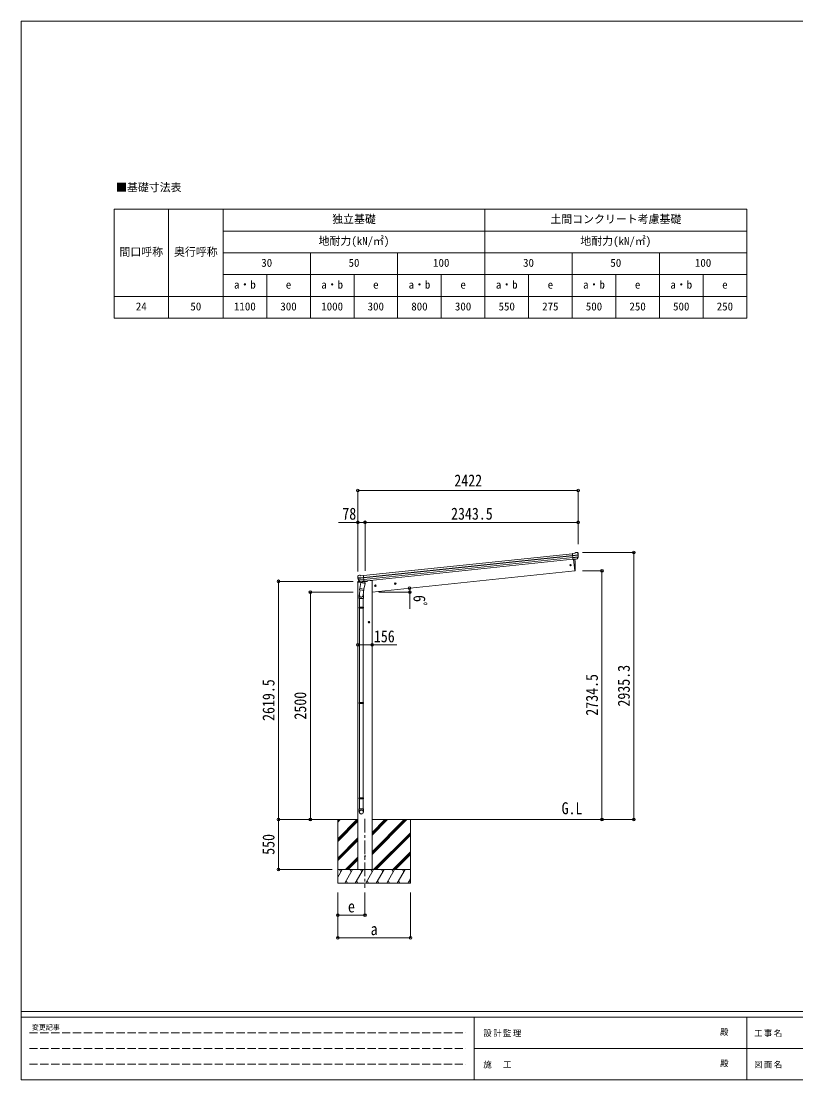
# Model space of a CAD drawing. Units: millimetres at full size, sheet at 1:30; some dimension numbers follow another scale. Extents: x -8432 to 8432, y -5820 to 5820.
# Drawn here: x -8432 to 89, y -5820 to 5820 of the extents above; entities that cross this region are included whole.
import ezdxf
from ezdxf.enums import TextEntityAlignment as Align

# ---------------------------------------------------------------- set-up
doc = ezdxf.new("R2010")
doc.units = ezdxf.units.MM
doc.header["$LTSCALE"] = 30
doc.header["$PDMODE"] = 32
doc.header["$PDSIZE"] = 30
doc.linetypes.add('CHAIN1', pattern=[8, 5, -1, 1, -1])
doc.linetypes.add('DASHED3', pattern=[4, 3, -1])
for name, color, linetype, lineweight in [('0-0_0', 7, 'Continuous', 9), ('0-1_本体', 5, 'CHAIN1', 9), ('0-3_ELV2', 4, 'Continuous', 9), ('0-6_OTH_LINE', 6, 'Continuous', 9), ('0-9_OUTLINE', 7, 'Continuous', 9), ('0-E_DET2', 7, 'Continuous', 18), ('F-0_240', 7, 'Continuous', 9)]:
    doc.layers.add(name, color=color, linetype=linetype, lineweight=lineweight)
doc.layers.add('0-7_SHAPE', color=7, linetype='Continuous')
doc.styles.add('ＭＳ ゴシック', font='')
doc.styles.get('ＭＳ ゴシック').set_extended_font_data('MS Gothic')

msp = doc.modelspace()

# ---------------------------------------------------------------- linework, layer by layer
at = {"layer": '0-0_0'}
for p, q in [((-5071.81, -2958.62), (-4727.71, -2958.62)), ((-4949.96, -2958.62), (-4949.96, -3658.62)), ((-4949.96, -3169.85), (-4738.73, -2958.62)), ((-4949.96, -2986.01), (-4922.57, -2958.62)), ((-4949.96, -2971.86), (-4936.72, -2958.62)), ((-4949.96, -3183.99), (-4727.71, -2961.75)), ((-4949.96, -3198.14), (-4727.71, -2975.89)), ((-4572.21, -2958.62), (-2255.66, -2958.62)), ((-4572.21, -3340.88), (-4189.94, -2958.62)), ((-4572.21, -3312.6), (-4218.23, -2958.62)), ((-4572.21, -3326.74), (-4204.08, -2958.62)), ((-4572.21, -3128.75), (-4402.07, -2958.62)), ((-4572.21, -3114.61), (-4416.22, -2958.62)), ((-4572.21, -3100.47), (-4430.36, -2958.62)), ((-4149.96, -2958.62), (-4149.96, -3658.62)), ((-4556.1, -3508.62), (-4149.96, -3102.49)), ((-4541.95, -3508.62), (-4149.96, -3116.63)), ((-4527.81, -3508.62), (-4149.96, -3130.77)), ((-4949.96, -3381.98), (-4727.71, -3159.73)), ((-4949.96, -3396.13), (-4727.71, -3173.88)), ((-4949.96, -3410.27), (-4727.71, -3188.02)), ((-4864.46, -3508.62), (-4727.71, -3371.87)), ((-4343.96, -3508.62), (-4149.96, -3314.62)), ((-4329.82, -3508.62), (-4149.96, -3328.76)), ((-4315.68, -3508.62), (-4149.96, -3342.9)), ((-4850.32, -3508.62), (-4727.71, -3386.01)), ((-4836.18, -3508.62), (-4727.71, -3400.15)), ((-4149.96, -3508.62), (-4949.96, -3508.62)), ((-4949.96, -3592.46), (-4901.55, -3508.62)), ((-4916.56, -3534.6), (-4931.56, -3508.62)), ((-4872.69, -3658.62), (-4786.09, -3508.62)), ((-4801.09, -3534.61), (-4816.09, -3508.62)), ((-4757.22, -3658.62), (-4670.62, -3508.62)), ((-4685.62, -3534.61), (-4700.62, -3508.62)), ((-4641.75, -3658.62), (-4555.15, -3508.62)), ((-4570.15, -3534.61), (-4585.15, -3508.62)), ((-4526.28, -3658.62), (-4439.68, -3508.62)), ((-4454.68, -3534.61), (-4469.68, -3508.62)), ((-4410.81, -3658.62), (-4324.21, -3508.62)), ((-4354.21, -3508.62), (-4339.21, -3534.6)), ((-4295.34, -3658.62), (-4208.74, -3508.62)), ((-4223.74, -3534.61), (-4238.74, -3508.62)), ((-4179.87, -3658.62), (-4149.96, -3606.81)), ((-4949.96, -3658.62), (-4149.96, -3658.62)), ((-4857.69, -3632.64), (-4842.69, -3658.62)), ((-4742.22, -3632.64), (-4727.22, -3658.62)), ((-4626.75, -3632.64), (-4611.75, -3658.62)), ((-4511.28, -3632.64), (-4496.28, -3658.62)), ((-4395.81, -3632.64), (-4380.81, -3658.62)), ((-4280.34, -3632.64), (-4265.34, -3658.62)), ((-4164.87, -3632.64), (-4149.96, -3658.48))]:
    msp.add_line(p, q, dxfattribs=at)
at = {"layer": '0-1_本体'}
msp.add_line((-4649.96, -2949.42), (-4649.96, -3708.62), dxfattribs=at)
at = {"layer": '0-3_ELV2'}
for p, q in [((-4667.8, -276.62), (-2368.38, -34.94)), ((-4665.81, -295.51), (-2366.4, -53.84)), ((-4665.38, -299.69), (-2365.96, -58.01)), ((-4663.28, -319.55), (-2363.87, -77.87)), ((-2362.11, -94.61), (-4661.53, -336.29)), ((-2342.07, -30.16), (-2368.59, -32.95)), ((-2361.81, -97.5), (-2368.59, -32.95)), ((-2366.43, -53.48), (-2306.7, -47.2)), ((-2306.22, -53.07), (-2365.82, -59.34)), ((-2307.05, -69.83), (-2364.09, -75.82)), ((-2308.44, -74.49), (-2363.62, -80.28)), ((-2318.45, -92.72), (-2361.83, -97.28)), ((-2361.81, -97.5), (-2351.86, -96.46)), ((-2354.92, -96.78), (-2341.54, -224.17)), ((-2351.86, -96.46), (-2351.59, -96.52)), ((-2351.59, -96.52), (-2326.26, -93.86)), ((-2342.07, -30.16), (-2330.47, -23.19)), ((-2329.24, -22.78), (-2315.75, -21.36)), ((-2326.26, -93.86), (-2326, -93.74)), ((-2326, -93.74), (-2318.31, -92.93)), ((-2317, -91.06), (-2307.55, -72.76)), ((-2315.95, -91.49), (-2305.83, -73.23)), ((-2312.09, -22.45), (-2312.09, -22.45)), ((-2312.09, -22.45), (-2306.91, -26.64)), ((-2305.52, -30.34), (-2305.83, -28.49)), ((-2341.54, -224.17), (-4572.21, -458.62)), ((-2341.54, -224.17), (-2339.48, -223.88)), ((-4729.95, -343.78), (-4730.85, -350.62)), ((-4730.85, -350.62), (-4697.12, -347.07)), ((-4730.24, -285.19), (-4730.33, -283.32)), ((-4728.96, -280.43), (-4729.65, -281.29)), ((-4725.46, -276.11), (-4728.96, -280.43)), ((-4710.44, -339.42), (-4727.29, -341.19)), ((-4665.85, -295.16), (-4725.59, -301.44)), ((-4725.46, -276.11), (-4725.46, -276.1)), ((-4724.84, -307.28), (-4665.23, -301.01)), ((-4722.1, -274.28), (-4722.1, -274.28)), ((-4707.33, -342.84), (-4721.02, -327.08)), ((-4720.53, -323.49), (-4663.5, -317.5)), ((-4706.39, -342.2), (-4719.43, -326.26)), ((-4718.21, -327.76), (-4663.03, -321.96)), ((-4697.02, -342.95), (-4704.72, -343.75)), ((-4704.62, -343.52), (-4661.25, -338.96)), ((-4703.87, -343.76), (-4702.31, -343.59)), ((-4702.31, -343.59), (-4664.77, -339.65)), ((-4696.75, -343.01), (-4697.02, -342.95)), ((-4671.42, -340.35), (-4696.75, -343.01)), ((-4694.53, -277.42), (-4668.01, -274.63)), ((-4671.17, -340.23), (-4671.42, -340.35)), ((-4661.22, -339.18), (-4671.17, -340.23)), ((-4661.22, -339.18), (-4668.01, -274.63)), ((-4664.77, -339.65), (-4663.2, -339.48)), ((-4661.39, -337.6), (-4660.46, -337.79)), ((-4657.1, -342.86), (-4627.84, -339.79)), ((-4622.98, -332.24), (-4623.4, -335.47)), ((-4727.71, -3508.62), (-4727.71, -350.28)), ((-4536.77, -379.98), (-4542.85, -384.4)), ((-4542.85, -384.4), (-4542.06, -391.86)), ((-4542.06, -391.86), (-4535.21, -394.91)), ((-4529.92, -383.04), (-4536.77, -379.98)), ((-4317.98, -356.99), (-4324.05, -361.4)), ((-4324.05, -361.4), (-4323.27, -368.86)), ((-4323.27, -368.86), (-4316.41, -371.92)), ((-4311.12, -360.04), (-4317.98, -356.99)), ((-4606.21, -780.67), (-4612.71, -784.42)), ((-4612.71, -784.42), (-4612.71, -791.93)), ((-4612.71, -791.93), (-4606.21, -795.68)), ((-4599.71, -784.42), (-4606.21, -780.67))]:
    msp.add_line(p, q, dxfattribs=at)
for points in [[(-4708.61, -272.86), (-4708.61, -272.86), (-4722.1, -274.28)], [(-4694.53, -277.42), (-4707.32, -273.01), (-4707.32, -273.01)], [(-4572.21, -3508.62), (-4572.21, -329.62), (-4592.21, -329.62), (-4623.06, -332.87)], [(-4535.21, -394.91), (-4529.13, -390.5), (-4529.92, -383.04)], [(-4316.41, -371.92), (-4310.34, -367.51), (-4311.12, -360.04)], [(-4606.21, -795.68), (-4599.71, -791.93), (-4599.71, -784.42)]]:
    msp.add_lwpolyline(points, dxfattribs=at)
for centre, radius in [((-2388.33, -161.62), 6.5), ((-4535.99, -387.45), 8.5), ((-4535.99, -387.45), 7.7), ((-4535.99, -387.45), 6.5), ((-4317.2, -364.45), 8.5), ((-4317.2, -364.45), 7.7), ((-4317.2, -364.45), 6.5), ((-4606.21, -788.18), 8.5), ((-4606.21, -788.18), 7.7), ((-4606.21, -788.18), 6.5), ((-4649.96, -3358.62), 4.5)]:
    msp.add_circle(centre, radius, dxfattribs=at)
for centre, radius, start, end in [((-3237.13, -183.96), 900.99, 357.6414, 5.6433), ((-2328.93, -25.77), 3, 96.02369, 120.97631), ((-2318.57, -90.04), 2.99, 285.2717, 331.00739), ((-2315.23, -26.34), 5, 51.04426, 95.95574), ((-2499.08, -51.99), 192.44, 1.4271, 6.57578), ((-2310.22, -71.39), 3, 332.69111, 354.20009), ((-2506.42, -51.46), 200.2, 354.20009, 359.53883), ((-2261.43, -45.09), 45.32, 182.67122, 185.64518), ((-2306.03, -54.41), 1.35, 95.1605, 97.91927), ((-2303.43, -52.85), 2.74, 179.02151, 184.43412), ((-2308.46, -71.78), 3, 331, 354.13916), ((-2506.42, -51.46), 202, 354.13916, 6), ((-2339.9, -220.91), 3, 278, 357.63919), ((-4529.35, -264.08), 202, 186, 197.86084), ((-4726.98, -344.18), 3, 96, 172.5), ((-4536.42, -266.13), 192.44, 185.42422, 190.5729), ((-4770.31, -308.78), 45.32, 6.35482, 9.32878), ((-4721.57, -279.25), 5, 96.04426, 140.95574), ((-4727.61, -307.64), 2.74, 7.56588, 12.97849), ((-4724.74, -308.63), 1.35, 94.08073, 96.8395), ((-4529.35, -264.08), 200.2, 192.46117, 197.79991), ((-4718.76, -325.11), 3, 197.86084, 221), ((-4717.11, -324.36), 3, 197.79991, 219.30889), ((-4708.3, -275.85), 3, 71.02369, 95.97631), ((-4705.07, -340.87), 2.99, 220.99261, 266.7283), ((-4703.92, -343.26), 0.5, 240.73754, 276), ((-4663.26, -338.99), 0.5, 276, 311.26246), ((-4628.36, -334.82), 5, 276, 352.5)]:
    msp.add_arc(centre, radius, start, end, dxfattribs=at)
for centre, major_axis, ratio, start_param, end_param in [((-2318.77, -89.74), (-0.11, 3), 0.642905, 3.24593831, 4.20392797), ((-2318.63, -89.94), (1.66, -2.51), 0.997631, 5.80419048, 5.89294842), ((-2318.7, -89.84), (3.53, -2.11), 0.650902, 5.25614477, 5.32895537), ((-2316.33, -89.49), (1.08, 3.13), 0.040856, 2.11350352, 2.14162489), ((-2307.78, -29.95), (-0.87, 5.91), 0.020485, 0.67143203, 1.56913061), ((-2313.18, -25.43), (5.88, -1.31), 0.24881, 0.46058498, 0.46410383), ((-2308.8, -28.98), (-2.34, 1.9), 0.995767, 3.98597162, 4.71238898), ((-2504.11, -73.4), (-20.92, 199.05), 0.994373, 4.71137894, 4.7277536), ((-4727.32, -283.18), (1.9, 2.34), 0.995767, 1.57079633, 2.29721369), ((-4723.78, -278.8), (-5.48, -2.51), 0.24881, 5.81908147, 5.82260033), ((-4728.11, -284.34), (-0.38, 5.97), 0.020485, 4.7140547, 5.61175327), ((-4527.04, -286.03), (-20.92, 199.05), 0.994373, 1.55543171, 1.57180637), ((-4707.37, -340.79), (-1.71, 2.84), 0.040856, 4.14156042, 4.16968179), ((-4704.94, -340.54), (-0.51, 2.96), 0.642905, 2.07925734, 3.03724699), ((-4704.98, -340.64), (-3.02, -2.79), 0.650902, 0.95422993, 1.02704053), ((-4705.02, -340.76), (-1.1, -2.8), 0.997631, 0.39023689, 0.47899483), ((-4527.04, -286.03), (-20.92, 199.05), 0.994373, 4.71137894, 4.7277536)]:
    msp.add_ellipse(centre, major_axis=major_axis, ratio=ratio, start_param=start_param, end_param=end_param, dxfattribs=at)
at = {"layer": '0-6_OTH_LINE'}
for p, q in [((-4727.71, 658.43), (-4727.71, -232.65)), ((-4727.71, 658.43), (-2306.19, 658.43)), ((-2306.19, 658.43), (-2306.19, 71.25)), ((-4727.71, 309.43), (-4941.23, 309.43)), ((-4727.71, 309.43), (-4727.71, 71.25)), ((-4649.71, 309.43), (-4727.71, 309.43)), ((-4649.71, 309.43), (-4649.71, -224.48)), ((-2306.19, 309.43), (-4649.71, 309.43)), ((-2306.19, 309.43), (-2306.19, 71.25)), ((-1691.8, -23.35), (-2255.66, -23.35)), ((-1691.8, -23.35), (-1691.8, -2958.62)), ((-2042.8, -224.17), (-2255.66, -224.17)), ((-2042.8, -224.17), (-2042.8, -2958.62)), ((-5599.96, -2958.62), (-5599.96, -339.14)), ((-5599.96, -339.14), (-4778.21, -339.14)), ((-5250.96, -2958.62), (-5250.96, -458.62)), ((-5250.96, -458.62), (-4778.21, -458.62)), ((-4572.21, -1038.18), (-4727.71, -1038.18)), ((-5599.96, -2958.62), (-5009.57, -2958.62)), ((-5599.96, -3508.62), (-5599.96, -2958.62)), ((-5250.96, -2958.62), (-5009.57, -2958.62)), ((-2042.8, -2958.62), (-2255.66, -2958.62)), ((-1691.8, -2958.62), (-2255.66, -2958.62)), ((-5599.96, -3508.62), (-5009.57, -3508.62)), ((-4949.96, -4258.62), (-4949.96, -3759.62)), ((-4949.96, -4008.62), (-4949.96, -3759.62)), ((-4649.96, -4008.62), (-4649.96, -3759.62)), ((-4149.96, -4258.62), (-4149.96, -3759.62)), ((-4949.96, -4008.62), (-4649.96, -4008.62)), ((-4949.96, -4258.62), (-4149.96, -4258.62))]:
    msp.add_line(p, q, dxfattribs=at)
at = {"layer": '0-6_OTH_LINE', "lineweight": 18}
for p, q in [((-4155.25, -458.68), (-4497.84, -458.68)), ((-4155.25, -458.68), (-4155.25, -640.18)), ((-4572.21, -1038.18), (-4300.16, -1038.18))]:
    msp.add_line(p, q, dxfattribs=at)
at = {"layer": '0-6_OTH_LINE'}
msp.add_arc((-4393.04, -458.68), 237.79, 0, 10.52987, dxfattribs=at)
for p in [(-4727.71, 658.43), (-2306.19, 658.43), (-4727.71, 309.43), (-4649.71, 309.43), (-2306.19, 309.43), (-1691.8, -23.35), (-2042.8, -224.17), (-5599.96, -339.14), (-5250.96, -458.62), (-4159.25, -415.22), (-4155.25, -458.68), (-4727.71, -1038.18), (-4572.21, -1038.18), (-5599.96, -2958.62), (-5250.96, -2958.62), (-2042.8, -2958.62), (-1691.8, -2958.62), (-5599.96, -3508.62), (-4949.96, -4008.62), (-4649.96, -4008.62), (-4949.96, -4258.62), (-4149.96, -4258.62)]:
    msp.add_point(p, dxfattribs=at)
at = {"layer": '0-9_OUTLINE'}
for p, q in [((-4703.87, -343.76), (-4663.2, -339.48)), ((-4700.51, -344.06), (-4700.66, -344.79)), ((-4700.05, -345.92), (-4675.3, -355.67)), ((-4691.71, -349.2), (-4692.37, -352.43)), ((-4670.91, -340.68), (-4673.83, -355.03)), ((-4661.39, -337.6), (-4660.46, -337.79)), ((-4660.46, -337.79), (-4649.26, -354.71)), ((-4704.84, -433.06), (-4710.4, -488.79)), ((-4709.73, -430.02), (-4707.23, -417.78)), ((-4709.51, -431.42), (-4709.51, -431.42)), ((-4708.18, -432.38), (-4667.22, -440.72)), ((-4693.89, -352.12), (-4707.25, -417.78)), ((-4662.37, -426.91), (-4707.25, -417.78)), ((-4649.01, -361.25), (-4693.89, -352.12)), ((-4661.93, -424.77), (-4668.58, -492.51)), ((-4662.38, -426.9), (-4664.92, -439.38)), ((-4662.37, -426.91), (-4649.01, -361.25)), ((-4649.26, -354.71), (-4650.53, -360.94)), ((-4712.55, -525.95), (-4712.55, -491.6)), ((-4666.55, -525.95), (-4712.55, -525.95)), ((-4710.55, -525.95), (-4710.55, -622.69)), ((-4668.55, -525.95), (-4668.55, -622.69)), ((-4666.55, -491.29), (-4666.55, -525.95)), ((-4712.55, -624.69), (-4711.55, -622.69)), ((-4666.55, -624.69), (-4712.55, -624.69)), ((-4666.55, -632.69), (-4712.55, -632.69)), ((-4667.55, -622.69), (-4711.55, -622.69)), ((-4667.55, -634.69), (-4711.55, -634.69)), ((-4710.55, -634.69), (-4710.55, -1670.88)), ((-4668.55, -634.69), (-4668.55, -1670.88)), ((-4666.55, -624.69), (-4667.55, -622.69)), ((-4666.55, -632.69), (-4667.55, -634.69)), ((-4666.55, -624.69), (-4666.55, -632.69)), ((-4712.55, -1672.88), (-4711.55, -1670.88)), ((-4666.55, -1672.88), (-4712.55, -1672.88)), ((-4666.55, -1680.88), (-4712.55, -1680.88)), ((-4667.55, -1670.88), (-4711.55, -1670.88)), ((-4667.55, -1682.88), (-4711.55, -1682.88)), ((-4710.55, -1682.88), (-4710.55, -2719.07)), ((-4668.55, -1682.88), (-4668.55, -2719.07)), ((-4666.55, -1672.88), (-4667.55, -1670.88)), ((-4666.55, -1680.88), (-4667.55, -1682.88)), ((-4666.55, -1672.88), (-4666.55, -1680.88)), ((-4712.55, -2721.07), (-4711.55, -2719.07)), ((-4666.55, -2721.07), (-4712.55, -2721.07)), ((-4666.55, -2729.07), (-4712.55, -2729.07)), ((-4667.55, -2719.07), (-4711.55, -2719.07)), ((-4667.55, -2731.07), (-4711.55, -2731.07)), ((-4710.55, -2731.07), (-4710.55, -2841.07)), ((-4668.55, -2731.07), (-4668.55, -2841.07)), ((-4666.55, -2721.07), (-4667.55, -2719.07)), ((-4666.55, -2729.07), (-4667.55, -2731.07)), ((-4666.55, -2721.07), (-4666.55, -2729.07)), ((-4712.55, -2875.21), (-4712.55, -2841.07)), ((-4666.55, -2841.07), (-4712.55, -2841.07)), ((-4666.55, -2875.21), (-4666.55, -2841.07))]:
    msp.add_line(p, q, dxfattribs=at)
for points in [[(-4712.55, -624.69), (-4712.55, -632.69), (-4711.55, -634.69)], [(-4712.55, -1672.88), (-4712.55, -1680.88), (-4711.55, -1682.88)], [(-4712.55, -2721.07), (-4712.55, -2729.07), (-4711.55, -2731.07)]]:
    msp.add_lwpolyline(points, dxfattribs=at)
for centre, radius, start, end in [((-4703.92, -343.26), 0.5, 240.73754, 276), ((-4701, -343.96), 0.5, 348.5, 96), ((-4699.68, -344.99), 1, 168.5, 248.5), ((-4670.32, -340.84), 0.604, 93.09842, 164.70595), ((-4663.26, -338.99), 0.5, 276, 311.26246), ((-4707.82, -430.45), 1.95, 167.54017, 209.97766), ((-4707.78, -430.42), 2, 209.90962, 258.5), ((-4674.82, -354.75), 1.03, 242.53897, 344.46569), ((-4666.82, -438.76), 2, 258.5, 341.96843), ((-4682.55, -491.6), 30, 177.45142, 180)]:
    msp.add_arc(centre, radius, start, end, dxfattribs=at)
for centre, major_axis, ratio, start_param, end_param in [((-4689.55, -491.29), (23, 0), 0.996195, 2.62193603, 6.60747969), ((-4689.55, -491.29), (21, 0), 0.996195, 3.02154981, 6.2247991), ((-4689.55, -2873.47), (-23, 0), 0.996195, 3.14159265, 6.28318531), ((-4689.55, -2875.21), (-23, 0), 0.996195, 3.14159265, 6.28318531), ((-4689.55, -2875.21), (0, -23.43), 0.981806, 4.71238898, 7.85398163)]:
    msp.add_ellipse(centre, major_axis=major_axis, ratio=ratio, start_param=start_param, end_param=end_param, dxfattribs=at)
msp.add_ellipse((-4689.55, -2875.21), major_axis=(21, 0), ratio=0.996195, dxfattribs=at)
at = {"layer": '0-E_DET2'}
for p, q in [((-7410.75, 3752.93), (-450.75, 3752.93)), ((-7410.75, 3752.93), (-7410.75, 2552.93)), ((-6810.75, 3752.93), (-6810.75, 2552.93)), ((-6210.75, 3752.93), (-6210.75, 2552.93)), ((-3330.75, 3752.93), (-3330.75, 2552.93)), ((-450.75, 3752.93), (-450.75, 2552.93)), ((-6210.75, 3512.93), (-450.75, 3512.93)), ((-6210.75, 3272.93), (-450.75, 3272.93)), ((-5250.75, 3272.93), (-5250.75, 2552.93)), ((-4290.75, 3272.93), (-4290.75, 2552.93)), ((-2370.75, 3272.93), (-2370.75, 2552.93)), ((-1410.75, 3272.93), (-1410.75, 2552.93)), ((-6210.75, 3032.93), (-450.75, 3032.93)), ((-5730.75, 3032.93), (-5730.75, 2552.93)), ((-4770.75, 3032.93), (-4770.75, 2552.93)), ((-3810.75, 3032.93), (-3810.75, 2552.93)), ((-2850.75, 3032.93), (-2850.75, 2552.93)), ((-1890.75, 3032.93), (-1890.75, 2552.93)), ((-930.75, 3032.93), (-930.75, 2552.93)), ((-7410.75, 2792.93), (-450.75, 2792.93)), ((-7410.75, 2552.93), (-450.75, 2552.93))]:
    msp.add_line(p, q, dxfattribs=at)
at = {"layer": 'F-0_240', "color": 5}
for p, q in [((-8432.06, 5820), (-8432.06, -5820)), ((-8432.06, 5820), (8007.94, 5820)), ((-8432.06, -5070), (8007.94, -5070)), ((-8432.06, -5130), (5341.19, -5130)), ((-3448.82, -5130), (-3448.82, -5820)), ((-448.82, -5130), (-448.82, -5820)), ((-3448.82, -5475), (2701.18, -5475)), ((-8432.06, -5820), (8007.94, -5820))]:
    msp.add_line(p, q, dxfattribs=at)
at = {"layer": 'F-0_240', "color": 4, "linetype": 'DASHED3'}
for p, q in [((-8342.06, -5302.5), (-3538.82, -5302.5)), ((-8342.06, -5475), (-3538.82, -5475)), ((-8342.06, -5647.5), (-3538.82, -5647.5))]:
    msp.add_line(p, q, dxfattribs=at)

# ---------------------------------------------------------------- texts
at = {"layer": '0-6_OTH_LINE', "color": 7, "style": 'ＭＳ ゴシック', "width": 0.85}
for s, p in [('2422', (-3666.95, 664.43)), ('78', (-4898.88, 299.29)), ('2343.5', (-3702.95, 299.43)), ('156', (-4552.03, -1048.94)), ('e', (-4837.46, -4018.62)), ('a', (-4587.46, -4268.62))]:
    msp.add_text(s, height=132, dxfattribs=at).set_placement(p, align=Align.BOTTOM_LEFT)
for s, rotation, p in [('6ﾟ', 270, (-4155.71, -490.2)), ('2935.3', 90, (-1697.8, -1715.99)), ('2734.5', 90, (-2048.8, -1816.4)), ('2619.5', 90, (-5605.96, -1873.88)), ('2500', 90, (-5256.96, -1858.62)), ('550', 90, (-5605.96, -3346.12))]:
    msp.add_text(s, height=132, rotation=rotation, dxfattribs=at).set_placement(p, align=Align.BOTTOM_LEFT)
at = {"layer": '0-7_SHAPE', "style": 'ＭＳ ゴシック', "width": 0.85}
msp.add_text('G.L', height=132, dxfattribs=at).set_placement((-2487.28, -2939.44), align=Align.BOTTOM_LEFT)
at = {"layer": '0-E_DET2', "style": 'ＭＳ ゴシック'}
for s, p in [('■基礎寸法表', (-7388.34, 3922.65)), ('独立基礎', (-5010.75, 3572.93)), ('土間コンクリート考慮基礎', (-2610.75, 3572.93)), ('地耐力(kN/㎡)', (-5160.75, 3332.93)), ('地耐力(kN/㎡)', (-2280.75, 3332.93)), ('間口呼称', (-7350.75, 3212.93)), ('奥行呼称', (-6750.75, 3212.93)), ('30', (-5790.75, 3092.93)), ('50', (-4830.75, 3092.93)), ('100', (-3900.75, 3092.93)), ('30', (-2910.75, 3092.93)), ('50', (-1950.75, 3092.93)), ('100', (-1020.75, 3092.93)), ('a・b', (-6090.75, 2852.93)), ('e', (-5520.75, 2852.93)), ('a・b', (-5130.75, 2852.93)), ('e', (-4560.75, 2852.93)), ('a・b', (-4170.75, 2852.93)), ('e', (-3600.75, 2852.93)), ('a・b', (-3210.75, 2852.93)), ('e', (-2640.75, 2852.93)), ('a・b', (-2250.75, 2852.93)), ('e', (-1680.75, 2852.93)), ('a・b', (-1290.75, 2852.93)), ('e', (-720.75, 2852.93)), ('24', (-7170.75, 2612.93)), ('50', (-6570.75, 2612.93)), ('1100', (-6090.75, 2612.93)), ('300', (-5580.75, 2612.93)), ('1000', (-5130.75, 2612.93)), ('300', (-4620.75, 2612.93)), ('800', (-4140.75, 2612.93)), ('300', (-3660.75, 2612.93)), ('550', (-3180.75, 2612.93)), ('275', (-2700.75, 2612.93)), ('500', (-2220.75, 2612.93)), ('250', (-1740.75, 2612.93)), ('500', (-1260.75, 2612.93)), ('250', (-780.75, 2612.93))]:
    msp.add_text(s, height=87.98, dxfattribs=at).set_placement(p, align=Align.BOTTOM_LEFT)
at = {"layer": 'F-0_240', "style": 'ＭＳ ゴシック'}
for s, height, p in [('変更記事', 54.99, (-8314.83, -5287.5)), ('殿', 65.98, (-744.53, -5347.5)), ('殿', 65.98, (-744.53, -5692.5))]:
    msp.add_text(s, height=height, dxfattribs=at).set_placement(p, align=Align.BOTTOM_LEFT)
at = {"layer": 'F-0_240', "char_height": 65.98, "attachment_point": 7, "style": 'ＭＳ ゴシック'}
for s, insert in [('\\T1.17;設計監理', (-3347.49, -5347.5)), ('\\T1.17;工事名', (-369.71, -5347.5)), ('\\T1.17;施\u3000工', (-3347.49, -5692.5)), ('\\T1.17;図面名', (-369.71, -5692.5))]:
    msp.add_mtext(s, dxfattribs=dict(at, insert=insert))

doc.saveas('drawing.dxf')
